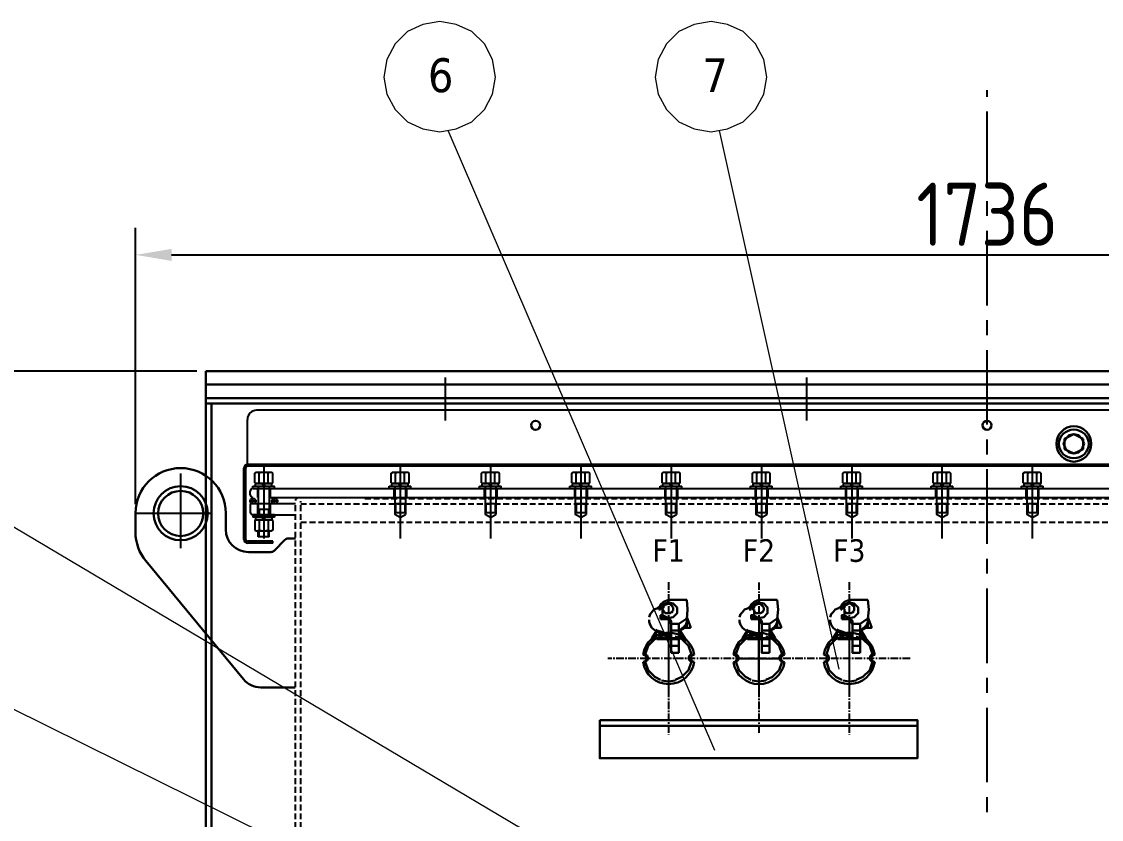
# Model space of a CAD drawing. Header units: millimetres. Extents: x 97339 to 122350, y -311274 to -152040.
# Drawn here: x 110627 to 111823, y -153754 to -152870 of the extents above; entities that cross this region are included whole.
import ezdxf

# ---------------------------------------------------------------- set-up
doc = ezdxf.new("R2010")
doc.units = ezdxf.units.MM
doc.header["$LTSCALE"] = 13
for name, pattern in [('CENTER', [50.8, 31.75, -6.35, 6.35, -6.35]), ('CENTER2', [1.125, 0.75, -0.125, 0.125, -0.125]), ('CENTERX2', [101.6, 63.5, -12.7, 12.7, -12.7]), ('DASHED', [0.75, 0.5, -0.25]), ('HIDDEN', [9.525, 6.35, -3.175])]:
    doc.linetypes.add(name, pattern=pattern)
doc.layers.get('0').update_dxf_attribs({"color": 1, "linetype": 'CENTER'})
for name, color, linetype in [('1', 4, 'Continuous'), ('2', 3, 'Continuous'), ('3中心线层', 1, 'CENTER'), ('4', 2, 'HIDDEN'), ('4虚线层', 6, 'DASHED'), ('粗实线', 4, 'Continuous')]:
    doc.layers.add(name, color=color, linetype=linetype)
doc.layers.add('标注、文本', color=3, linetype='Continuous', lineweight=25)
doc.layers.add('铁心', color=3, linetype='Continuous', lineweight=0)
doc.styles.get("Standard").update_dxf_attribs({"font": 'gbenor.shx', "bigfont": 'gbcbig.shx'})
doc.styles.add('Tahoma$001', font='tahoma.ttf', dxfattribs={"height": 2.159784})
doc.dimstyles.new('1-15', dxfattribs={"dimscale": 20, "dimtxt": 3.5, "dimasz": 2, "dimexe": 1.5, "dimexo": 0.5, "dimgap": 0.5, "dimtad": 1, "dimtoh": 1, "dimdec": 1, "dimdsep": 46, "dimtxsty": 'Standard', "dimcen": 2.5, "dimclrd": 3, "dimclre": 3, "dimclrt": 3, "dimadec": 0, "dimazin": 2, "dimtfac": 1, "dimtdec": 1, "dimtmove": 0, "dimatfit": 2, "dimfxl": 1, "dimarcsym": 0})

# ---------------------------------------------------------------- blocks, each defined once
blk = doc.blocks.new('A$C577535B1')
for p, q in [((67.4, 124.3), (67.4, 44.6)), ((67.4, 124.1), (67.4, 44.4)), ((167.4, 124.2), (167.4, 44.4)), ((167.4, 124.1), (167.4, 44.4)), ((267.4, 124.3), (267.4, 44.6)), ((267.4, 124.1), (267.4, 44.4))]:
    blk.add_line(p, q)
at = {"layer": '3中心线层', "ltscale": 0.02}
for p, q in [((67.4, 168.8), (67.4, 0.2)), ((67.4, 168.6), (67.4, 0)), ((167.4, 168.6), (167.4, 0)), ((267.4, 168.8), (267.4, 0.2)), ((334.7, 84.3), (0, 84.3))]:
    blk.add_line(p, q, dxfattribs=at)
at = {"layer": '粗实线', "lineweight": 30}
for centre, radius, start, end in [((67.4, 84.5), 28.5, 8.0481, 171.9519), ((167.4, 84.3), 28.5, 8.0481, 171.9519), ((267.4, 84.5), 28.5, 8.0481, 171.9519), ((38.9, 84.5), 4, 274.0241, 85.9759), ((95.9, 84.5), 4, 94.0241, 265.9759), ((138.9, 84.3), 4, 274.0241, 85.9759), ((195.9, 84.3), 4, 94.0241, 265.9759), ((238.9, 84.5), 4, 274.0241, 85.9759), ((295.9, 84.4), 4, 94.0241, 265.9759), ((67.4, 84.5), 28.5, 188.0481, 351.9519), ((167.4, 84.3), 28.5, 188.0481, 351.9519), ((267.4, 84.5), 28.5, 188.0481, 351.9519)]:
    blk.add_arc(centre, radius, start, end, dxfattribs=at)
blk = doc.blocks.new('A$C5D6D1F02')
at = {"layer": '标注、文本'}
for p, q in [((125.9, 0), (125.9, 51.2)), ((103.5, 25.6), (148.3, 25.6))]:
    blk.add_line(p, q, dxfattribs=at)
at = {"layer": '粗实线', "lineweight": 30}
for points in [[(25.6, 90.7), (20.3, 88.5), (17.1, 85.3), (14.9, 80)], [(25.6, 87.5), (19.2, 85.3), (17.1, 80)], [(25.6, 90.7), (25.6, 87.5)], [(25.6, 70.4), (30.9, 71.5), (35.2, 75.7), (35.2, 82.1), (30.9, 86.4), (25.6, 87.5)], [(45.9, 69.3), (46.9, 80), (45.9, 90.7)], [(125.9, 90.7), (120.5, 88.5), (117.3, 85.3), (115.2, 80)], [(125.9, 87.5), (119.5, 85.3), (117.3, 80)], [(125.9, 90.7), (125.9, 87.5)], [(125.9, 70.4), (131.2, 71.5), (135.5, 75.7), (135.5, 82.1), (131.2, 86.4), (125.9, 87.5)], [(146.2, 69.3), (147.2, 80), (146.2, 90.7)], [(226.2, 90.7), (220.8, 88.5), (217.6, 85.3), (216.6, 80)], [(226.2, 87.5), (219.8, 85.3), (217.6, 80)], [(226.2, 90.7), (226.2, 87.5)], [(226.2, 70.4), (231.5, 71.5), (235.8, 75.7), (235.8, 82.1), (231.5, 86.4), (226.2, 87.5)], [(246.4, 69.3), (247.5, 80), (246.4, 90.7)], [(16, 83.2), (12.8, 81.1), (9.6, 80), (7.5, 76.8), (5.3, 74.7), (4.3, 71.5)], [(16, 83.2), (12.8, 81.1), (9.6, 80), (7.5, 76.8), (5.3, 74.7), (4.3, 71.5)], [(14.9, 81.1), (14.9, 80)], [(17.1, 73.6), (20.3, 70.4), (25.6, 69.3)], [(19.2, 73.6), (17.1, 73.6), (17.1, 69.3)], [(116.3, 83.2), (113.1, 81.1), (109.9, 80), (107.7, 76.8), (105.6, 74.7), (104.5, 71.5)], [(116.3, 83.2), (113.1, 81.1), (109.9, 80), (107.7, 76.8), (105.6, 74.7), (104.5, 71.5)], [(116.3, 81.1), (116.3, 80)], [(117.3, 73.6), (120.5, 70.4), (125.9, 69.3)], [(119.5, 73.6), (117.3, 73.6), (117.3, 69.3)], [(216.6, 83.2), (213.4, 81.1), (210.2, 80), (208, 76.8), (205.9, 74.7), (204.8, 71.5)], [(216.6, 83.2), (213.4, 81.1), (210.2, 80), (208, 76.8), (205.9, 74.7), (204.8, 71.5)], [(216.6, 81.1), (216.6, 80)], [(217.6, 73.6), (220.8, 70.4), (226.2, 69.3)], [(219.8, 73.6), (217.6, 73.6), (217.6, 69.3)], [(4.3, 68.3), (4.3, 66.1), (5.3, 62.9), (7.5, 59.7), (9.6, 57.6), (12.8, 55.5), (16, 54.4), (20.3, 53.3), (24.5, 53.3), (28.8, 53.3)], [(4.3, 68.3), (4.3, 66.1), (5.3, 62.9), (7.5, 59.7), (9.6, 57.6), (12.8, 55.5), (16, 54.4), (20.3, 53.3), (24.5, 53.3), (28.8, 53.3)], [(28.8, 64), (28.8, 67.2), (25.6, 70.4)], [(25.6, 69.3), (25.6, 70.4)], [(25.6, 69.3), (28.8, 64)], [(33.1, 32), (28.8, 32), (28.8, 64)], [(37.3, 32), (37.3, 64), (28.8, 64)], [(37.3, 56.5), (40.5, 58.7), (42.7, 60.8), (44.8, 62.9), (45.9, 66.1), (45.9, 68.3), (45.9, 71.5)], [(37.3, 56.5), (40.5, 58.7), (42.7, 60.8), (44.8, 62.9), (45.9, 66.1), (45.9, 68.3), (45.9, 71.5)], [(45.9, 69.3), (44.8, 69.3), (37.3, 64)], [(37.3, 55.5), (40.5, 57.6), (42.7, 58.7), (43.7, 61.9), (45.9, 64), (45.9, 66.1), (45.9, 68.3)], [(37.3, 55.5), (40.5, 57.6), (42.7, 58.7), (43.7, 61.9), (45.9, 64), (45.9, 66.1), (45.9, 68.3)], [(50.1, 60.8), (45.9, 71.5)], [(45.9, 69.3), (45.9, 59.7), (49.1, 59.7), (50.1, 59.7), (50.1, 60.8)], [(104.5, 68.3), (104.5, 66.1), (105.6, 62.9), (107.7, 59.7), (109.9, 57.6), (113.1, 55.5), (116.3, 54.4), (120.5, 53.3), (124.8, 53.3), (129.1, 53.3)], [(104.5, 68.3), (104.5, 66.1), (105.6, 62.9), (107.7, 59.7), (109.9, 57.6), (113.1, 55.5), (116.3, 54.4), (120.5, 53.3), (124.8, 53.3), (129.1, 53.3)], [(129.1, 64), (129.1, 67.2), (125.9, 70.4)], [(125.9, 69.3), (125.9, 70.4)], [(125.9, 69.3), (129.1, 64)], [(133.4, 32), (129.1, 32), (129.1, 64)], [(137.6, 32), (137.6, 64), (129.1, 64)], [(137.6, 56.5), (140.8, 58.7), (143, 60.8), (145.1, 62.9), (146.2, 66.1), (147.2, 68.3), (146.2, 71.5)], [(137.6, 56.5), (140.8, 58.7), (143, 60.8), (145.1, 62.9), (146.2, 66.1), (147.2, 68.3), (146.2, 71.5)], [(146.2, 69.3), (145.1, 69.3), (137.6, 64)], [(137.6, 55.5), (140.8, 57.6), (143, 58.7), (144, 61.9), (146.2, 64), (146.2, 66.1), (147.2, 68.3)], [(137.6, 55.5), (140.8, 57.6), (143, 58.7), (144, 61.9), (146.2, 64), (146.2, 66.1), (147.2, 68.3)], [(146.2, 69.3), (146.2, 59.7), (149.4, 59.7), (150.4, 59.7), (150.4, 60.8), (146.2, 71.5)], [(204.8, 68.3), (204.8, 66.1), (205.9, 62.9), (208, 59.7), (210.2, 57.6), (213.4, 55.5), (216.6, 54.4), (220.8, 53.3), (225.1, 53.3), (229.4, 53.3)], [(204.8, 68.3), (204.8, 66.1), (205.9, 62.9), (208, 59.7), (210.2, 57.6), (213.4, 55.5), (216.6, 54.4), (220.8, 53.3), (225.1, 53.3), (229.4, 53.3)], [(229.4, 64), (229.4, 67.2), (226.2, 70.4)], [(226.2, 69.3), (226.2, 70.4)], [(226.2, 69.3), (229.4, 64)], [(233.6, 32), (229.4, 32), (229.4, 64)], [(237.9, 32), (237.9, 64), (229.4, 64)], [(237.9, 56.5), (241.1, 58.7), (243.2, 60.8), (245.4, 62.9), (246.4, 66.1), (247.5, 68.3), (246.4, 71.5)], [(237.9, 56.5), (241.1, 58.7), (243.2, 60.8), (245.4, 62.9), (246.4, 66.1), (247.5, 68.3), (246.4, 71.5)], [(246.4, 69.3), (245.4, 69.3), (237.9, 64)], [(237.9, 55.5), (241.1, 57.6), (243.2, 58.7), (244.3, 61.9), (246.4, 64), (246.4, 66.1), (247.5, 68.3)], [(237.9, 55.5), (241.1, 57.6), (243.2, 58.7), (244.3, 61.9), (246.4, 64), (246.4, 66.1), (247.5, 68.3)], [(246.4, 69.3), (246.4, 59.7), (249.6, 59.7), (250.7, 59.7), (250.7, 60.8), (246.4, 71.5)], [(17.1, 50.1), (10.7, 46.9), (3.2, 39.5), (0, 29.9)], [(11.7, 48), (7.5, 48), (12.8, 56.5)], [(7.5, 48), (7.5, 44.8), (8.5, 44.8), (8.5, 48)], [(8.5, 48), (12.8, 55.5)], [(11.7, 57.6), (12.8, 56.5), (17.1, 55.5), (20.3, 54.4), (24.5, 53.3), (28.8, 53.3)], [(11.7, 57.6), (12.8, 56.5), (17.1, 55.5), (20.3, 54.4), (24.5, 53.3), (28.8, 53.3)], [(51.2, 29.9), (48, 39.5), (40.5, 46.9), (33.1, 50.1)], [(45.9, 59.7), (41.6, 59.7)], [(43.7, 48), (43.7, 44.8), (42.7, 44.8), (42.7, 48)], [(117.3, 50.1), (110.9, 46.9), (103.5, 39.5), (100.3, 29.9)], [(112, 48), (107.7, 48), (113.1, 56.5)], [(107.7, 48), (107.7, 44.8), (108.8, 44.8), (108.8, 48)], [(108.8, 48), (113.1, 55.5)], [(112, 57.6), (113.1, 56.5), (117.3, 55.5), (120.5, 54.4), (124.8, 53.3), (129.1, 53.3)], [(112, 57.6), (113.1, 56.5), (117.3, 55.5), (120.5, 54.4), (124.8, 53.3), (129.1, 53.3)], [(151.5, 29.9), (148.3, 39.5), (140.8, 46.9), (133.4, 50.1)], [(146.2, 59.7), (141.9, 59.7)], [(144, 48), (144, 44.8), (143, 44.8), (143, 48)], [(217.6, 50.1), (211.2, 46.9), (203.8, 39.5), (200.6, 29.9)], [(212.3, 48), (208, 48), (213.4, 56.5)], [(208, 48), (208, 44.8), (209.1, 44.8), (209.1, 48)], [(209.1, 48), (213.4, 55.5)], [(212.3, 57.6), (214.4, 56.5), (217.6, 55.5), (220.8, 54.4), (225.1, 53.3), (229.4, 53.3)], [(212.3, 57.6), (214.4, 56.5), (217.6, 55.5), (220.8, 54.4), (225.1, 53.3), (229.4, 53.3)], [(251.8, 29.9), (248.6, 39.5), (241.1, 46.9), (233.6, 50.1)], [(246.4, 59.7), (242.2, 59.7)], [(244.3, 48), (244.3, 44.8), (243.2, 44.8), (243.2, 48)], [(0, 22.4), (2.1, 23.5), (3.2, 25.6), (2.1, 28.8), (0, 29.9)], [(51.2, 29.9), (49.1, 28.8), (48, 25.6), (49.1, 23.5), (51.2, 22.4)], [(100.3, 22.4), (102.4, 23.5), (103.5, 25.6), (102.4, 28.8), (100.3, 29.9)], [(151.5, 29.9), (149.4, 28.8), (148.3, 25.6), (149.4, 23.5), (151.5, 22.4)], [(200.6, 22.4), (202.7, 23.5), (203.8, 25.6), (202.7, 28.8), (200.6, 29.9)], [(251.8, 29.9), (249.6, 28.8), (248.6, 25.6), (249.6, 23.5), (251.8, 22.4)], [(0, 22.4), (3.2, 12.8), (10.7, 5.3), (17.1, 2.1)], [(33.1, 2.1), (40.5, 5.3), (48, 12.8), (51.2, 22.4)], [(100.3, 22.4), (103.5, 12.8), (110.9, 5.3), (117.3, 2.1)], [(133.4, 2.1), (140.8, 5.3), (148.3, 12.8), (151.5, 22.4)], [(200.6, 22.4), (203.8, 12.8), (211.2, 5.3), (217.6, 2.1)], [(233.6, 2.1), (241.1, 5.3), (248.6, 12.8), (251.8, 22.4)], [(18.1, 1.1), (25.6, 0), (33.1, 1.1)], [(118.4, 1.1), (125.9, 0), (133.4, 1.1)], [(218.7, 1.1), (226.2, 0), (233.6, 1.1)]]:
    blk.add_lwpolyline(points, dxfattribs=at)
for points in [[(25.6, 86.4), (24.5, 86.4), (23.5, 85.3), (22.4, 85.3), (21.3, 84.3), (20.3, 84.3), (20.3, 83.2), (20.3, 82.1), (19.2, 81.1), (19.2, 80), (20.3, 78.9), (20.3, 77.9), (21.3, 76.8), (22.4, 75.7), (23.5, 75.7), (24.5, 75.7), (25.6, 75.7), (26.7, 75.7), (27.7, 75.7), (28.8, 76.8), (29.9, 76.8), (29.9, 77.9), (30.9, 78.9), (30.9, 80), (30.9, 81.1), (30.9, 82.1), (29.9, 83.2), (29.9, 84.3), (28.8, 84.3), (28.8, 85.3), (27.7, 85.3), (26.7, 86.4)], [(125.9, 86.4), (124.8, 86.4), (123.7, 85.3), (122.7, 85.3), (121.6, 84.3), (120.5, 84.3), (120.5, 83.2), (120.5, 82.1), (119.5, 81.1), (119.5, 80), (120.5, 78.9), (120.5, 77.9), (121.6, 76.8), (122.7, 75.7), (123.7, 75.7), (124.8, 75.7), (125.9, 75.7), (126.9, 75.7), (128, 75.7), (129.1, 76.8), (130.1, 76.8), (130.1, 77.9), (131.2, 78.9), (131.2, 80), (131.2, 81.1), (131.2, 82.1), (130.1, 83.2), (130.1, 84.3), (129.1, 84.3), (129.1, 85.3), (128, 85.3), (126.9, 86.4)], [(226.2, 86.4), (225.1, 86.4), (224, 85.3), (223, 85.3), (221.9, 84.3), (220.8, 84.3), (220.8, 83.2), (220.8, 82.1), (219.8, 81.1), (220.8, 80), (220.8, 78.9), (220.8, 77.9), (221.9, 76.8), (223, 75.7), (224, 75.7), (225.1, 75.7), (226.2, 75.7), (227.2, 75.7), (228.3, 75.7), (229.4, 76.8), (230.4, 76.8), (230.4, 77.9), (231.5, 78.9), (231.5, 80), (231.5, 81.1), (231.5, 82.1), (231.5, 83.2), (230.4, 84.3), (229.4, 84.3), (229.4, 85.3), (228.3, 85.3), (227.2, 86.4)], [(38.4, 48), (38.4, 49.1)], [(138.7, 48), (138.7, 49.1)], [(239, 48), (239, 49.1)]]:
    blk.add_lwpolyline(points, close=True, dxfattribs=at)
for points in [[(25.6, 90.7), (25.6, 90.7), (45.9, 90.7), (45.9, 90.7)], [(125.9, 90.7), (125.9, 90.7), (146.2, 90.7), (146.2, 90.7)], [(226.2, 90.7), (226.2, 90.7), (246.4, 90.7), (246.4, 90.7)], [(14.9, 80), (14.9, 80), (17.1, 80), (17.1, 80)], [(19.2, 80), (19.2, 80), (19.2, 73.6), (19.2, 73.6)], [(19.2, 73.6), (19.2, 73.6), (25.6, 70.4), (25.6, 70.4)], [(115.2, 80), (115.2, 80), (117.3, 80), (117.3, 80)], [(119.5, 73.6), (119.5, 73.6), (125.9, 70.4), (125.9, 70.4)], [(120.5, 80), (120.5, 80), (120.5, 73.6), (120.5, 73.6)], [(216.6, 80), (216.6, 80), (217.6, 80), (217.6, 80)], [(219.8, 73.6), (219.8, 73.6), (226.2, 70.4), (226.2, 70.4)], [(220.8, 80), (220.8, 80), (220.8, 73.6), (220.8, 73.6)], [(25.6, 69.3), (25.6, 69.3), (17.1, 69.3), (17.1, 69.3)], [(25.6, 71.5), (25.6, 71.5), (25.6, 70.4), (25.6, 70.4)], [(37.3, 64), (37.3, 64), (37.3, 65.1), (37.3, 65.1)], [(125.9, 69.3), (125.9, 69.3), (117.3, 69.3), (117.3, 69.3)], [(125.9, 71.5), (125.9, 71.5), (125.9, 70.4), (125.9, 70.4)], [(137.6, 64), (137.6, 64), (137.6, 65.1), (137.6, 65.1)], [(226.2, 69.3), (226.2, 69.3), (217.6, 69.3), (217.6, 69.3)], [(226.2, 71.5), (226.2, 71.5), (226.2, 70.4), (226.2, 70.4)], [(237.9, 64), (237.9, 64), (237.9, 65.1), (237.9, 65.1)], [(11.7, 48), (11.7, 48), (11.7, 56.5), (11.7, 56.5)], [(12.8, 48), (12.8, 48), (25.6, 48), (25.6, 48)], [(16, 48), (16, 48), (12.8, 48), (12.8, 48)], [(16, 48), (16, 48), (16, 53.3), (16, 53.3)], [(18.1, 48), (18.1, 48), (18.1, 54.4), (18.1, 54.4)], [(18.1, 51.2), (18.1, 51.2), (28.8, 50.1), (28.8, 50.1)], [(18.1, 51.2), (18.1, 51.2), (28.8, 51.2), (28.8, 51.2)], [(24.5, 48), (24.5, 48), (41.6, 48), (41.6, 48)], [(25.6, 48), (25.6, 48), (25.6, 49.1), (25.6, 49.1)], [(38.4, 48), (38.4, 48), (25.6, 48), (25.6, 48)], [(28.8, 56.5), (28.8, 56.5), (37.3, 56.5), (37.3, 56.5)], [(42.7, 48), (42.7, 48), (37.3, 55.5), (37.3, 55.5)], [(38.4, 48), (38.4, 48), (38.4, 56.5), (38.4, 56.5)], [(43.7, 48), (43.7, 48), (38.4, 56.5), (38.4, 56.5)], [(112, 48), (112, 48), (112, 56.5), (112, 56.5)], [(113.1, 48), (113.1, 48), (125.9, 48), (125.9, 48)], [(116.3, 48), (116.3, 48), (113.1, 48), (113.1, 48)], [(116.3, 48), (116.3, 48), (116.3, 53.3), (116.3, 53.3)], [(118.4, 48), (118.4, 48), (118.4, 54.4), (118.4, 54.4)], [(118.4, 51.2), (118.4, 51.2), (129.1, 50.1), (129.1, 50.1)], [(118.4, 51.2), (118.4, 51.2), (129.1, 51.2), (129.1, 51.2)], [(124.8, 48), (124.8, 48), (141.9, 48), (141.9, 48)], [(125.9, 48), (125.9, 48), (125.9, 49.1), (125.9, 49.1)], [(138.7, 48), (138.7, 48), (125.9, 48), (125.9, 48)], [(129.1, 56.5), (129.1, 56.5), (137.6, 56.5), (137.6, 56.5)], [(143, 48), (143, 48), (137.6, 55.5), (137.6, 55.5)], [(138.7, 48), (138.7, 48), (138.7, 56.5), (138.7, 56.5)], [(144, 48), (144, 48), (138.7, 56.5), (138.7, 56.5)], [(212.3, 48), (212.3, 48), (212.3, 56.5), (212.3, 56.5)], [(213.4, 48), (213.4, 48), (226.2, 48), (226.2, 48)], [(216.6, 48), (216.6, 48), (213.4, 48), (213.4, 48)], [(216.6, 48), (216.6, 48), (216.6, 53.3), (216.6, 53.3)], [(218.7, 48), (218.7, 48), (218.7, 54.4), (218.7, 54.4)], [(218.7, 51.2), (218.7, 51.2), (229.4, 50.1), (229.4, 50.1)], [(218.7, 51.2), (218.7, 51.2), (229.4, 51.2), (229.4, 51.2)], [(225.1, 48), (225.1, 48), (242.2, 48), (242.2, 48)], [(226.2, 48), (226.2, 48), (226.2, 49.1), (226.2, 49.1)], [(239, 48), (239, 48), (226.2, 48), (226.2, 48)], [(229.4, 56.5), (229.4, 56.5), (237.9, 56.5), (237.9, 56.5)], [(243.2, 48), (243.2, 48), (237.9, 55.5), (237.9, 55.5)], [(239, 48), (239, 48), (239, 56.5), (239, 56.5)], [(244.3, 48), (244.3, 48), (239, 56.5), (239, 56.5)], [(12.8, 46.9), (12.8, 46.9), (38.4, 46.9), (38.4, 46.9)], [(28.8, 39.5), (28.8, 39.5), (37.3, 39.5), (37.3, 39.5)], [(113.1, 46.9), (113.1, 46.9), (138.7, 46.9), (138.7, 46.9)], [(129.1, 39.5), (129.1, 39.5), (137.6, 39.5), (137.6, 39.5)], [(213.4, 46.9), (213.4, 46.9), (239, 46.9), (239, 46.9)], [(229.4, 39.5), (229.4, 39.5), (237.9, 39.5), (237.9, 39.5)], [(28.8, 32), (28.8, 32), (37.3, 32), (37.3, 32)], [(129.1, 32), (129.1, 32), (137.6, 32), (137.6, 32)], [(229.4, 32), (229.4, 32), (237.9, 32), (237.9, 32)]]:
    blk.add_open_spline(points, degree=3, dxfattribs=at)
blk = doc.blocks.new('A$C47B94D02')
at = {"layer": '标注、文本'}
blk.add_blockref('A$C5D6D1F02', (0, 0), dxfattribs=at)
at = {"layer": '标注、文本', "style": 'Tahoma$001'}
for s, p in [('F1', (8.1, 132.7)), ('F2', (108.1, 132.7)), ('F3', (208.1, 132.7))]:
    blk.add_text(s, height=25, dxfattribs=at).set_placement(p)
blk = doc.blocks.new('A$C3970166B')
at = {"layer": '标注、文本', "color": 4, "lineweight": 30}
for points in [[(20.32, 13.55), (18.63, 16.93), (16.09, 19.47), (12.7, 20.32), (9.31, 19.47), (6.77, 16.93), (5.08, 13.55), (6.77, 9.31), (9.31, 6.77), (12.7, 5.93), (16.09, 6.77), (18.63, 9.31)], [(19.47, 16.93), (12.7, 20.32), (5.93, 16.93), (5.93, 9.31), (12.7, 5.93), (19.47, 9.31)]]:
    blk.add_lwpolyline(points, close=True, dxfattribs=at)
for major_axis, ratio in [((0, 13.12), 0.967742), ((-11.01, 0), 0.961538)]:
    blk.add_ellipse((12.7, 13.12), major_axis=major_axis, ratio=ratio, start_param=0, end_param=6.283185, dxfattribs=at)
blk = doc.blocks.new('*D559')
at = {"layer": 'Defpoints', "color": 0, "transparency": 16777216}
for p in [(110459.5, -153257.1), (110831.1, -153257.1), (110831.1, -155207)]:
    blk.add_point(p, dxfattribs=at)
at = {"layer": '标注、文本', "color": 3, "lineweight": -2, "transparency": 16777216}
for p, q in [((110821.1, -153257.1), (110429.5, -153257.1)), ((110459.5, -155167), (110459.5, -153297.1)), ((110821.1, -155207), (110429.5, -155207))]:
    blk.add_line(p, q, dxfattribs=at)
at = {"layer": '标注、文本', "color": 3, "transparency": 16777216}
for points in [[(110452.9, -153297.1), (110466.2, -153297.1), (110459.5, -153257.1)], [(110452.9, -155167), (110466.2, -155167), (110459.5, -155207)]]:
    blk.add_solid(points, dxfattribs=at)
at = {"layer": '标注、文本', "color": 3, "transparency": 16777216, "insert": (110414.5, -154232.1), "char_height": 70, "attachment_point": 5, "rotation": 90}
blk.add_mtext('2050', dxfattribs=at)
blk = doc.blocks.new('*D560')
at = {"layer": 'Defpoints', "color": 0, "transparency": 16777216}
for p in [(112639.1, -153128.4), (110753.1, -153414.6), (112639.1, -153414.6)]:
    blk.add_point(p, dxfattribs=at)
at = {"layer": '标注、文本', "color": 3, "lineweight": -2, "transparency": 16777216}
for p, q in [((110753.1, -153404.6), (110753.1, -153098.4)), ((112639.1, -153404.6), (112639.1, -153098.4)), ((110793.1, -153128.4), (112599.1, -153128.4))]:
    blk.add_line(p, q, dxfattribs=at)
at = {"layer": '标注、文本', "color": 3, "transparency": 16777216}
for points in [[(110793.1, -153121.8), (110793.1, -153135.1), (110753.1, -153128.4)], [(112599.1, -153121.8), (112599.1, -153135.1), (112639.1, -153128.4)]]:
    blk.add_solid(points, dxfattribs=at)
at = {"layer": '标注、文本', "color": 3, "transparency": 16777216, "insert": (111696.1, -153083.4), "char_height": 70, "attachment_point": 5}
blk.add_mtext('1736', dxfattribs=at)

msp = doc.modelspace()

# ---------------------------------------------------------------- linework, layer by layer
at = {"layer": '1', "color": 1, "linetype": 'CENTERX2', "lineweight": -3, "ltscale": 0.1}
for p, q in [((111696.078, -155297.592), (111696.078, -152946.004)), ((110803.078, -153370.59), (110803.078, -153458.531)), ((110895.078, -153384.635), (110895.078, -153427.903)), ((110883.078, -153404.313), (110883.078, -153397.836)), ((110907.078, -153404.313), (110907.078, -153397.836)), ((110887.262, -153401.074), (110878.893, -153401.074)), ((110911.262, -153401.074), (110902.893, -153401.074)), ((110753.078, -153414.56), (110853.078, -153414.56))]:
    msp.add_line(p, q, dxfattribs=at)
at = {"layer": '1'}
for p, q in [((110885.153, -153370.142), (110886.482, -153369.374)), ((110885.153, -153380.807), (110885.153, -153370.142)), ((110903.673, -153369.374), (110886.482, -153369.374)), ((110890.115, -153380.807), (110890.115, -153370.142)), ((110900.04, -153380.807), (110900.04, -153370.142)), ((110905.003, -153370.142), (110903.673, -153369.374)), ((110905.003, -153380.807), (110905.003, -153370.142)), ((111036.153, -153370.142), (111037.482, -153369.374)), ((111036.153, -153380.807), (111036.153, -153370.142)), ((111054.673, -153369.374), (111037.482, -153369.374)), ((111041.115, -153380.807), (111041.115, -153370.142)), ((111051.04, -153380.807), (111051.04, -153370.142)), ((111056.003, -153370.142), (111054.673, -153369.374)), ((111056.003, -153380.807), (111056.003, -153370.142)), ((111136.153, -153370.142), (111137.482, -153369.374)), ((111136.153, -153380.807), (111136.153, -153370.142)), ((111154.673, -153369.374), (111137.482, -153369.374)), ((111141.115, -153380.807), (111141.115, -153370.142)), ((111151.04, -153380.807), (111151.04, -153370.142)), ((111156.003, -153370.142), (111154.673, -153369.374)), ((111156.003, -153380.807), (111156.003, -153370.142)), ((111236.153, -153370.142), (111237.482, -153369.374)), ((111236.153, -153380.807), (111236.153, -153370.142)), ((111254.673, -153369.374), (111237.482, -153369.374)), ((111241.115, -153380.807), (111241.115, -153370.142)), ((111251.04, -153380.807), (111251.04, -153370.142)), ((111256.003, -153370.142), (111254.673, -153369.374)), ((111256.003, -153380.807), (111256.003, -153370.142)), ((111336.153, -153370.142), (111337.482, -153369.374)), ((111336.153, -153380.807), (111336.153, -153370.142)), ((111354.673, -153369.374), (111337.482, -153369.374)), ((111341.115, -153380.807), (111341.115, -153370.142)), ((111351.04, -153380.807), (111351.04, -153370.142)), ((111356.003, -153370.142), (111354.673, -153369.374)), ((111356.003, -153380.807), (111356.003, -153370.142)), ((111436.153, -153370.142), (111437.482, -153369.374)), ((111436.153, -153380.807), (111436.153, -153370.142)), ((111454.673, -153369.374), (111437.482, -153369.374)), ((111441.115, -153380.807), (111441.115, -153370.142)), ((111451.04, -153380.807), (111451.04, -153370.142)), ((111456.003, -153370.142), (111454.673, -153369.374)), ((111456.003, -153380.807), (111456.003, -153370.142)), ((111536.153, -153370.142), (111537.482, -153369.374)), ((111536.153, -153380.807), (111536.153, -153370.142)), ((111554.673, -153369.374), (111537.482, -153369.374)), ((111541.115, -153380.807), (111541.115, -153370.142)), ((111551.04, -153380.807), (111551.04, -153370.142)), ((111556.003, -153370.142), (111554.673, -153369.374)), ((111556.003, -153380.807), (111556.003, -153370.142)), ((111636.153, -153370.142), (111637.482, -153369.374)), ((111636.153, -153380.807), (111636.153, -153370.142)), ((111654.673, -153369.374), (111637.482, -153369.374)), ((111641.115, -153380.807), (111641.115, -153370.142)), ((111651.04, -153380.807), (111651.04, -153370.142)), ((111656.003, -153370.142), (111654.673, -153369.374)), ((111656.003, -153380.807), (111656.003, -153370.142)), ((111736.153, -153370.142), (111737.482, -153369.374)), ((111736.153, -153380.807), (111736.153, -153370.142)), ((111754.673, -153369.374), (111737.482, -153369.374)), ((111741.115, -153380.807), (111741.115, -153370.142)), ((111751.04, -153380.807), (111751.04, -153370.142)), ((111756.003, -153370.142), (111754.673, -153369.374)), ((111756.003, -153380.807), (111756.003, -153370.142)), ((110883.078, -153387.074), (110883.078, -153384.574)), ((110883.078, -153384.574), (110907.078, -153384.574)), ((110883.078, -153387.074), (110883.078, -153384.574)), ((110883.078, -153387.074), (110907.078, -153387.074)), ((110885.153, -153380.807), (110886.482, -153381.574)), ((110886.078, -153384.574), (110886.078, -153381.574)), ((110886.078, -153381.574), (110904.078, -153381.574)), ((110886.078, -153384.574), (110904.078, -153384.574)), ((110903.673, -153381.574), (110886.482, -153381.574)), ((110889.078, -153384.792), (110889.078, -153410.292)), ((110895.078, -153384.574), (110893.378, -153381.574)), ((110896.778, -153384.574), (110895.078, -153381.574)), ((110901.078, -153384.792), (110901.078, -153410.292)), ((110905.003, -153380.807), (110903.673, -153381.574)), ((110904.078, -153384.574), (110904.078, -153381.574)), ((110907.078, -153387.074), (110907.078, -153384.574)), ((111034.078, -153387.074), (111034.078, -153384.574)), ((111034.078, -153384.574), (111058.078, -153384.574)), ((111034.078, -153387.074), (111058.078, -153387.074)), ((111036.153, -153380.807), (111037.482, -153381.574)), ((111037.078, -153384.574), (111037.078, -153381.574)), ((111037.078, -153381.574), (111055.078, -153381.574)), ((111037.078, -153384.574), (111055.078, -153384.574)), ((111054.673, -153381.574), (111037.482, -153381.574)), ((111040.078, -153384.792), (111040.078, -153410.292)), ((111046.078, -153384.574), (111044.378, -153381.574)), ((111047.778, -153384.574), (111046.078, -153381.574)), ((111052.078, -153384.792), (111052.078, -153410.292)), ((111056.003, -153380.807), (111054.673, -153381.574)), ((111055.078, -153384.574), (111055.078, -153381.574)), ((111058.078, -153387.074), (111058.078, -153384.574)), ((111134.078, -153387.074), (111134.078, -153384.574)), ((111134.078, -153384.574), (111158.078, -153384.574)), ((111134.078, -153387.074), (111158.078, -153387.074)), ((111136.153, -153380.807), (111137.482, -153381.574)), ((111137.078, -153384.574), (111137.078, -153381.574)), ((111137.078, -153381.574), (111155.078, -153381.574)), ((111137.078, -153384.574), (111155.078, -153384.574)), ((111154.673, -153381.574), (111137.482, -153381.574)), ((111140.078, -153384.792), (111140.078, -153410.292)), ((111146.078, -153384.574), (111144.378, -153381.574)), ((111147.778, -153384.574), (111146.078, -153381.574)), ((111152.078, -153384.792), (111152.078, -153410.292)), ((111156.003, -153380.807), (111154.673, -153381.574)), ((111155.078, -153384.574), (111155.078, -153381.574)), ((111158.078, -153387.074), (111158.078, -153384.574)), ((111234.078, -153387.074), (111234.078, -153384.574)), ((111234.078, -153384.574), (111258.078, -153384.574)), ((111234.078, -153387.074), (111258.078, -153387.074)), ((111236.153, -153380.807), (111237.482, -153381.574)), ((111237.078, -153384.574), (111237.078, -153381.574)), ((111237.078, -153381.574), (111255.078, -153381.574)), ((111237.078, -153384.574), (111255.078, -153384.574)), ((111254.673, -153381.574), (111237.482, -153381.574)), ((111240.078, -153384.792), (111240.078, -153410.292)), ((111246.078, -153384.574), (111244.378, -153381.574)), ((111247.778, -153384.574), (111246.078, -153381.574)), ((111252.078, -153384.792), (111252.078, -153410.292)), ((111256.003, -153380.807), (111254.673, -153381.574)), ((111255.078, -153384.574), (111255.078, -153381.574)), ((111258.078, -153387.074), (111258.078, -153384.574)), ((111334.078, -153387.074), (111334.078, -153384.574)), ((111334.078, -153384.574), (111358.078, -153384.574)), ((111334.078, -153387.074), (111358.078, -153387.074)), ((111336.153, -153380.807), (111337.482, -153381.574)), ((111337.078, -153384.574), (111337.078, -153381.574)), ((111337.078, -153381.574), (111355.078, -153381.574)), ((111337.078, -153384.574), (111355.078, -153384.574)), ((111354.673, -153381.574), (111337.482, -153381.574)), ((111340.078, -153384.792), (111340.078, -153410.292)), ((111346.078, -153384.574), (111344.378, -153381.574)), ((111347.778, -153384.574), (111346.078, -153381.574)), ((111352.078, -153384.792), (111352.078, -153410.292)), ((111356.003, -153380.807), (111354.673, -153381.574)), ((111355.078, -153384.574), (111355.078, -153381.574)), ((111358.078, -153387.074), (111358.078, -153384.574)), ((111434.078, -153387.074), (111434.078, -153384.574)), ((111434.078, -153384.574), (111458.078, -153384.574)), ((111434.078, -153387.074), (111458.078, -153387.074)), ((111436.153, -153380.807), (111437.482, -153381.574)), ((111437.078, -153384.574), (111437.078, -153381.574)), ((111437.078, -153381.574), (111455.078, -153381.574)), ((111437.078, -153384.574), (111455.078, -153384.574)), ((111454.673, -153381.574), (111437.482, -153381.574)), ((111440.078, -153384.792), (111440.078, -153410.292)), ((111446.078, -153384.574), (111444.378, -153381.574)), ((111447.778, -153384.574), (111446.078, -153381.574)), ((111452.078, -153384.792), (111452.078, -153410.292)), ((111456.003, -153380.807), (111454.673, -153381.574)), ((111455.078, -153384.574), (111455.078, -153381.574)), ((111458.078, -153387.074), (111458.078, -153384.574)), ((111534.078, -153387.074), (111534.078, -153384.574)), ((111534.078, -153384.574), (111558.078, -153384.574)), ((111534.078, -153387.074), (111558.078, -153387.074)), ((111536.153, -153380.807), (111537.482, -153381.574)), ((111537.078, -153384.574), (111537.078, -153381.574)), ((111537.078, -153381.574), (111555.078, -153381.574)), ((111537.078, -153384.574), (111555.078, -153384.574)), ((111554.673, -153381.574), (111537.482, -153381.574)), ((111540.078, -153384.792), (111540.078, -153410.292)), ((111546.078, -153384.574), (111544.378, -153381.574)), ((111547.778, -153384.574), (111546.078, -153381.574)), ((111552.078, -153384.792), (111552.078, -153410.292)), ((111556.003, -153380.807), (111554.673, -153381.574)), ((111555.078, -153384.574), (111555.078, -153381.574)), ((111558.078, -153387.074), (111558.078, -153384.574)), ((111634.078, -153387.074), (111634.078, -153384.574)), ((111634.078, -153384.574), (111658.078, -153384.574)), ((111634.078, -153387.074), (111658.078, -153387.074)), ((111636.153, -153380.807), (111637.482, -153381.574)), ((111637.078, -153384.574), (111637.078, -153381.574)), ((111637.078, -153381.574), (111655.078, -153381.574)), ((111637.078, -153384.574), (111655.078, -153384.574)), ((111654.673, -153381.574), (111637.482, -153381.574)), ((111640.078, -153384.792), (111640.078, -153410.292)), ((111646.078, -153384.574), (111644.378, -153381.574)), ((111647.778, -153384.574), (111646.078, -153381.574)), ((111652.078, -153384.792), (111652.078, -153410.292)), ((111656.003, -153380.807), (111654.673, -153381.574)), ((111655.078, -153384.574), (111655.078, -153381.574)), ((111658.078, -153387.074), (111658.078, -153384.574)), ((111734.078, -153387.074), (111734.078, -153384.574)), ((111734.078, -153384.574), (111758.078, -153384.574)), ((111734.078, -153387.074), (111758.078, -153387.074)), ((111736.153, -153380.807), (111737.482, -153381.574)), ((111737.078, -153384.574), (111737.078, -153381.574)), ((111737.078, -153381.574), (111755.078, -153381.574)), ((111737.078, -153384.574), (111755.078, -153384.574)), ((111754.673, -153381.574), (111737.482, -153381.574)), ((111740.078, -153384.792), (111740.078, -153410.292)), ((111746.078, -153384.574), (111744.378, -153381.574)), ((111747.778, -153384.574), (111746.078, -153381.574)), ((111752.078, -153384.792), (111752.078, -153410.292)), ((111756.003, -153380.807), (111754.673, -153381.574)), ((111755.078, -153384.574), (111755.078, -153381.574)), ((111758.078, -153387.074), (111758.078, -153384.574)), ((110901.078, -153410.292), (110889.078, -153410.292)), ((110889.078, -153410.292), (110889.078, -153416.292)), ((110901.078, -153410.292), (110901.078, -153416.292)), ((111052.078, -153404.292), (111040.078, -153404.292)), ((111040.078, -153410.292), (111040.078, -153415.828)), ((111052.078, -153410.292), (111052.078, -153415.828)), ((111152.078, -153404.292), (111140.078, -153404.292)), ((111140.078, -153410.292), (111140.078, -153415.828)), ((111152.078, -153410.292), (111152.078, -153415.828)), ((111252.078, -153404.292), (111240.078, -153404.292)), ((111240.078, -153410.292), (111240.078, -153415.828)), ((111252.078, -153410.292), (111252.078, -153415.828)), ((111352.078, -153404.292), (111340.078, -153404.292)), ((111340.078, -153410.292), (111340.078, -153415.828)), ((111352.078, -153410.292), (111352.078, -153415.828)), ((111452.078, -153404.292), (111440.078, -153404.292)), ((111440.078, -153410.292), (111440.078, -153415.828)), ((111452.078, -153410.292), (111452.078, -153415.828)), ((111552.078, -153404.292), (111540.078, -153404.292)), ((111540.078, -153410.292), (111540.078, -153415.828)), ((111552.078, -153410.292), (111552.078, -153415.828)), ((111652.078, -153404.292), (111640.078, -153404.292)), ((111640.078, -153410.292), (111640.078, -153415.828)), ((111652.078, -153410.292), (111652.078, -153415.828)), ((111752.078, -153404.292), (111740.078, -153404.292)), ((111740.078, -153410.292), (111740.078, -153415.828)), ((111752.078, -153410.292), (111752.078, -153415.828)), ((110907.078, -153416.292), (110883.078, -153416.292)), ((110883.078, -153416.292), (110883.078, -153418.792)), ((110907.078, -153418.792), (110883.078, -153418.792)), ((110885.153, -153422.56), (110886.482, -153421.792)), ((110885.153, -153422.56), (110885.153, -153433.225)), ((110904.078, -153418.792), (110886.078, -153418.792)), ((110886.078, -153418.792), (110886.078, -153421.792)), ((110904.078, -153421.792), (110886.078, -153421.792)), ((110886.482, -153421.792), (110903.673, -153421.792)), ((110890.115, -153422.56), (110890.115, -153433.225)), ((110893.378, -153418.792), (110895.078, -153421.792)), ((110895.078, -153418.792), (110896.778, -153421.792)), ((110900.04, -153422.56), (110900.04, -153433.225)), ((110905.003, -153422.56), (110903.673, -153421.792)), ((110904.078, -153418.792), (110904.078, -153421.792)), ((110905.003, -153422.56), (110905.003, -153433.225)), ((110907.078, -153416.292), (110907.078, -153418.792)), ((110885.153, -153433.225), (110886.482, -153433.992)), ((110886.482, -153433.992), (110903.673, -153433.992)), ((110889.078, -153440.734), (110889.078, -153433.992)), ((110901.078, -153440.734), (110901.078, -153433.992)), ((110905.003, -153433.225), (110903.673, -153433.992)), ((110901.078, -153440.734), (110889.078, -153440.734))]:
    msp.add_line(p, q, dxfattribs=at)
for centre, radius, start, end in [((110887.688, -153373.943), 4.569, 57.914436, 123.704561), ((110895.078, -153387.374), 18, 73.996597, 106.003403), ((110902.467, -153373.943), 4.569, 56.295439, 122.085564), ((111038.688, -153373.943), 4.569, 57.914436, 123.704561), ((111046.078, -153387.374), 18, 73.996597, 106.003403), ((111053.467, -153373.943), 4.569, 56.295439, 122.085564), ((111138.688, -153373.943), 4.569, 57.914436, 123.704561), ((111146.078, -153387.374), 18, 73.996597, 106.003403), ((111153.467, -153373.943), 4.569, 56.295439, 122.085564), ((111238.688, -153373.943), 4.569, 57.914436, 123.704561), ((111246.078, -153387.374), 18, 73.996597, 106.003403), ((111253.467, -153373.943), 4.569, 56.295439, 122.085564), ((111338.688, -153373.943), 4.569, 57.914436, 123.704561), ((111346.078, -153387.374), 18, 73.996597, 106.003403), ((111353.467, -153373.943), 4.569, 56.295439, 122.085564), ((111438.688, -153373.943), 4.569, 57.914436, 123.704561), ((111446.078, -153387.374), 18, 73.996597, 106.003403), ((111453.467, -153373.943), 4.569, 56.295439, 122.085564), ((111538.688, -153373.943), 4.569, 57.914436, 123.704561), ((111546.078, -153387.374), 18, 73.996597, 106.003403), ((111553.467, -153373.943), 4.569, 56.295439, 122.085564), ((111638.688, -153373.943), 4.569, 57.914436, 123.704561), ((111646.078, -153387.374), 18, 73.996597, 106.003403), ((111653.467, -153373.943), 4.569, 56.295439, 122.085564), ((111738.688, -153373.943), 4.569, 57.914436, 123.704561), ((111746.078, -153387.374), 18, 73.996597, 106.003403), ((111753.467, -153373.943), 4.569, 56.295439, 122.085564), ((110887.688, -153377.006), 4.569, 236.295439, 302.558752), ((110895.078, -153363.574), 18, 253.996597, 286.003403), ((110902.467, -153377.006), 4.569, 237.914436, 303.704561), ((111038.688, -153377.006), 4.569, 236.295439, 302.558752), ((111046.078, -153363.574), 18, 253.996597, 286.003403), ((111053.467, -153377.006), 4.569, 237.914436, 303.704561), ((111138.688, -153377.006), 4.569, 236.295439, 302.558752), ((111146.078, -153363.574), 18, 253.996597, 286.003403), ((111153.467, -153377.006), 4.569, 237.914436, 303.704561), ((111238.688, -153377.006), 4.569, 236.295439, 302.558752), ((111246.078, -153363.574), 18, 253.996597, 286.003403), ((111253.467, -153377.006), 4.569, 237.914436, 303.704561), ((111338.688, -153377.006), 4.569, 236.295439, 302.558752), ((111346.078, -153363.574), 18, 253.996597, 286.003403), ((111353.467, -153377.006), 4.569, 237.914436, 303.704561), ((111438.688, -153377.006), 4.569, 236.295439, 302.558752), ((111446.078, -153363.574), 18, 253.996597, 286.003403), ((111453.467, -153377.006), 4.569, 237.914436, 303.704561), ((111538.688, -153377.006), 4.569, 236.295439, 302.558752), ((111546.078, -153363.574), 18, 253.996597, 286.003403), ((111553.467, -153377.006), 4.569, 237.914436, 303.704561), ((111638.688, -153377.006), 4.569, 236.295439, 302.558752), ((111646.078, -153363.574), 18, 253.996597, 286.003403), ((111653.467, -153377.006), 4.569, 237.914436, 303.704561), ((111738.688, -153377.006), 4.569, 236.295439, 302.558752), ((111746.078, -153363.574), 18, 253.996597, 286.003403), ((111753.467, -153377.006), 4.569, 237.914436, 303.704561), ((110887.688, -153426.361), 4.569, 57.914436, 123.704561), ((110895.078, -153439.792), 18, 73.996597, 106.003403), ((110902.467, -153426.361), 4.569, 56.295439, 122.558752), ((110887.688, -153429.423), 4.569, 236.295439, 302.085564), ((110895.078, -153415.992), 18, 253.996597, 286.003403), ((110902.467, -153429.423), 4.569, 237.914436, 303.704561)]:
    msp.add_arc(centre, radius, start, end, dxfattribs=at)
at = {"layer": '2'}
for p, q in [((110889.978, -153410.292), (110889.978, -153416.292)), ((110900.178, -153410.292), (110900.178, -153416.292)), ((111040.978, -153404.292), (111040.978, -153413.828)), ((111051.178, -153404.292), (111051.178, -153413.828)), ((111140.978, -153404.292), (111140.978, -153413.828)), ((111151.178, -153404.292), (111151.178, -153413.828)), ((111240.978, -153404.292), (111240.978, -153413.828)), ((111251.178, -153404.292), (111251.178, -153413.828)), ((111340.978, -153404.292), (111340.978, -153413.828)), ((111351.178, -153404.292), (111351.178, -153413.828)), ((111440.978, -153404.292), (111440.978, -153413.828)), ((111451.178, -153404.292), (111451.178, -153413.828)), ((111540.978, -153404.292), (111540.978, -153413.828)), ((111551.178, -153404.292), (111551.178, -153413.828)), ((111640.978, -153404.292), (111640.978, -153413.828)), ((111651.178, -153404.292), (111651.178, -153413.828)), ((111740.978, -153404.292), (111740.978, -153413.828)), ((111751.178, -153404.292), (111751.178, -153413.828)), ((110889.978, -153440.734), (110889.978, -153433.992)), ((110900.178, -153440.734), (110900.178, -153433.992))]:
    msp.add_line(p, q, dxfattribs=at)
at = {"layer": '3中心线层', "linetype": 'CENTER2', "lineweight": -3, "ltscale": 10}
for p, q in [((111096.078, -153264.161), (111096.078, -153311.956)), ((111496.078, -153264.161), (111496.078, -153311.956))]:
    msp.add_line(p, q, dxfattribs=at)
at = {"layer": '4'}
for p, q in [((110895.078, -153361.792), (110895.078, -153442.592)), ((111046.078, -153361.792), (111046.078, -153442.592)), ((111146.078, -153361.792), (111146.078, -153442.592)), ((111246.078, -153361.792), (111246.078, -153442.592)), ((111346.078, -153361.792), (111346.078, -153442.592)), ((111446.078, -153361.792), (111446.078, -153442.592)), ((111546.078, -153361.792), (111546.078, -153442.592)), ((111646.078, -153361.792), (111646.078, -153442.592)), ((111746.078, -153361.792), (111746.078, -153442.592))]:
    msp.add_line(p, q, dxfattribs=at)
at = {"layer": '4虚线层'}
for p, q in [((111007.078, -153398.292), (112460.078, -153398.292)), ((110930.078, -155099.043), (110930.078, -153403.092)), ((110936.078, -155099.043), (110936.078, -153401.092)), ((110936.078, -153404.292), (112456.078, -153404.292)), ((110936.078, -153424.292), (112456.078, -153424.292))]:
    msp.add_line(p, q, dxfattribs=at)
msp.add_arc((110932.078, -153400.292), 2, 90, 180, dxfattribs=at)
at = {"layer": '标注、文本', "color": 4, "lineweight": 30}
for p, q in [((110831.078, -155107.043), (110831.078, -153257.074)), ((110837.078, -155099.043), (110837.078, -153293.074)), ((110753.078, -153435.566), (110753.078, -153414.569)), ((110853.078, -153432.552), (110853.078, -153414.569)), ((110906.603, -153456.067), (110918.61, -153443.92)), ((110922.166, -153442.435), (110930.078, -153442.435)), ((110903.047, -153457.552), (110878.078, -153457.552)), ((110764.5, -153467.374), (110872.578, -153598.456)), ((110929.905, -153607.552), (110891.867, -153607.552))]:
    msp.add_line(p, q, dxfattribs=at)
at = {"layer": '标注、文本'}
for p, q in [((112505.078, -153300.569), (110887.078, -153300.569)), ((110877.078, -153360.569), (110877.078, -153310.569)), ((110803.078, -153364.569), (110803.078, -153364.569)), ((110873.078, -153443.552), (110873.078, -153364.569)), ((110875.078, -153443.552), (110875.078, -153364.569)), ((112515.078, -153360.569), (110877.078, -153360.569)), ((112515.078, -153362.569), (110877.078, -153362.569)), ((110888.078, -153387.074), (110888.078, -153397.074)), ((110902.078, -153387.074), (110902.078, -153397.074)), ((110907.078, -153387.074), (112485.078, -153387.074)), ((111039.078, -153387.074), (111039.078, -153397.074)), ((111053.078, -153387.074), (111053.078, -153397.074)), ((111139.078, -153387.074), (111139.078, -153397.074)), ((111153.078, -153387.074), (111153.078, -153397.074)), ((111239.078, -153387.074), (111239.078, -153397.074)), ((111253.078, -153387.074), (111253.078, -153397.074)), ((111339.078, -153387.074), (111339.078, -153397.074)), ((111353.078, -153387.074), (111353.078, -153397.074)), ((111439.078, -153387.074), (111439.078, -153397.074)), ((111453.078, -153387.074), (111453.078, -153397.074)), ((111539.078, -153387.074), (111539.078, -153397.074)), ((111553.078, -153387.074), (111553.078, -153397.074)), ((111639.078, -153387.074), (111639.078, -153397.074)), ((111653.078, -153387.074), (111653.078, -153397.074)), ((111739.078, -153387.074), (111739.078, -153397.074)), ((111753.078, -153387.074), (111753.078, -153397.074)), ((110880.078, -153394.074), (110880.078, -153390.074)), ((110880.078, -153394.074), (110880.078, -153390.074)), ((110902.078, -153397.074), (112509.078, -153397.074)), ((110930.078, -153404.292), (110880.078, -153404.292)), ((110930.078, -153404.292), (110880.078, -153404.292)), ((110880.078, -153404.292), (110880.078, -153413.292)), ((110888.078, -153404.292), (110888.078, -153416.292)), ((110902.078, -153404.292), (110902.078, -153416.292)), ((110883.078, -153416.292), (110930.078, -153416.292)), ((111046.078, -153419.292), (111040.078, -153415.828)), ((111046.078, -153419.292), (111040.078, -153415.828)), ((111046.078, -153419.292), (111040.078, -153415.828)), ((111046.078, -153419.292), (111040.078, -153415.828)), ((111046.078, -153419.292), (111040.078, -153415.828)), ((111046.078, -153419.292), (111040.078, -153415.828)), ((111046.078, -153419.292), (111040.078, -153415.828)), ((111046.078, -153419.292), (111040.078, -153415.828)), ((111040.978, -153413.828), (111051.178, -153413.828)), ((111046.078, -153419.292), (111052.078, -153415.828)), ((111046.078, -153419.292), (111052.078, -153415.828)), ((111046.078, -153419.292), (111052.078, -153415.828)), ((111046.078, -153419.292), (111052.078, -153415.828)), ((111046.078, -153419.292), (111052.078, -153415.828)), ((111046.078, -153419.292), (111052.078, -153415.828)), ((111046.078, -153419.292), (111052.078, -153415.828)), ((111046.078, -153419.292), (111052.078, -153415.828)), ((111046.078, -153419.292), (111046.078, -153419.292)), ((111146.078, -153419.292), (111140.078, -153415.828)), ((111146.078, -153419.292), (111140.078, -153415.828)), ((111146.078, -153419.292), (111140.078, -153415.828)), ((111146.078, -153419.292), (111140.078, -153415.828)), ((111146.078, -153419.292), (111140.078, -153415.828)), ((111146.078, -153419.292), (111140.078, -153415.828)), ((111146.078, -153419.292), (111140.078, -153415.828)), ((111146.078, -153419.292), (111140.078, -153415.828)), ((111140.978, -153413.828), (111151.178, -153413.828)), ((111146.078, -153419.292), (111152.078, -153415.828)), ((111146.078, -153419.292), (111152.078, -153415.828)), ((111146.078, -153419.292), (111152.078, -153415.828)), ((111146.078, -153419.292), (111152.078, -153415.828)), ((111146.078, -153419.292), (111152.078, -153415.828)), ((111146.078, -153419.292), (111152.078, -153415.828)), ((111146.078, -153419.292), (111152.078, -153415.828)), ((111146.078, -153419.292), (111152.078, -153415.828)), ((111146.078, -153419.292), (111146.078, -153419.292)), ((111246.078, -153419.292), (111240.078, -153415.828)), ((111246.078, -153419.292), (111240.078, -153415.828)), ((111246.078, -153419.292), (111240.078, -153415.828)), ((111246.078, -153419.292), (111240.078, -153415.828)), ((111246.078, -153419.292), (111240.078, -153415.828)), ((111246.078, -153419.292), (111240.078, -153415.828)), ((111246.078, -153419.292), (111240.078, -153415.828)), ((111246.078, -153419.292), (111240.078, -153415.828)), ((111240.978, -153413.828), (111251.178, -153413.828)), ((111246.078, -153419.292), (111252.078, -153415.828)), ((111246.078, -153419.292), (111252.078, -153415.828)), ((111246.078, -153419.292), (111252.078, -153415.828)), ((111246.078, -153419.292), (111252.078, -153415.828)), ((111246.078, -153419.292), (111252.078, -153415.828)), ((111246.078, -153419.292), (111252.078, -153415.828)), ((111246.078, -153419.292), (111252.078, -153415.828)), ((111246.078, -153419.292), (111252.078, -153415.828)), ((111246.078, -153419.292), (111246.078, -153419.292)), ((111346.078, -153419.292), (111340.078, -153415.828)), ((111346.078, -153419.292), (111340.078, -153415.828)), ((111346.078, -153419.292), (111340.078, -153415.828)), ((111346.078, -153419.292), (111340.078, -153415.828)), ((111346.078, -153419.292), (111340.078, -153415.828)), ((111346.078, -153419.292), (111340.078, -153415.828)), ((111346.078, -153419.292), (111340.078, -153415.828)), ((111346.078, -153419.292), (111340.078, -153415.828)), ((111340.978, -153413.828), (111351.178, -153413.828)), ((111346.078, -153419.292), (111352.078, -153415.828)), ((111346.078, -153419.292), (111352.078, -153415.828)), ((111346.078, -153419.292), (111352.078, -153415.828)), ((111346.078, -153419.292), (111352.078, -153415.828)), ((111346.078, -153419.292), (111352.078, -153415.828)), ((111346.078, -153419.292), (111352.078, -153415.828)), ((111346.078, -153419.292), (111352.078, -153415.828)), ((111346.078, -153419.292), (111352.078, -153415.828)), ((111346.078, -153419.292), (111346.078, -153419.292)), ((111446.078, -153419.292), (111440.078, -153415.828)), ((111446.078, -153419.292), (111440.078, -153415.828)), ((111446.078, -153419.292), (111440.078, -153415.828)), ((111446.078, -153419.292), (111440.078, -153415.828)), ((111446.078, -153419.292), (111440.078, -153415.828)), ((111446.078, -153419.292), (111440.078, -153415.828)), ((111446.078, -153419.292), (111440.078, -153415.828)), ((111446.078, -153419.292), (111440.078, -153415.828)), ((111440.978, -153413.828), (111451.178, -153413.828)), ((111446.078, -153419.292), (111452.078, -153415.828)), ((111446.078, -153419.292), (111452.078, -153415.828)), ((111446.078, -153419.292), (111452.078, -153415.828)), ((111446.078, -153419.292), (111452.078, -153415.828)), ((111446.078, -153419.292), (111452.078, -153415.828)), ((111446.078, -153419.292), (111452.078, -153415.828)), ((111446.078, -153419.292), (111452.078, -153415.828)), ((111446.078, -153419.292), (111452.078, -153415.828)), ((111446.078, -153419.292), (111446.078, -153419.292)), ((111546.078, -153419.292), (111540.078, -153415.828)), ((111546.078, -153419.292), (111540.078, -153415.828)), ((111546.078, -153419.292), (111540.078, -153415.828)), ((111546.078, -153419.292), (111540.078, -153415.828)), ((111546.078, -153419.292), (111540.078, -153415.828)), ((111546.078, -153419.292), (111540.078, -153415.828)), ((111546.078, -153419.292), (111540.078, -153415.828)), ((111546.078, -153419.292), (111540.078, -153415.828)), ((111540.978, -153413.828), (111551.178, -153413.828)), ((111546.078, -153419.292), (111552.078, -153415.828)), ((111546.078, -153419.292), (111552.078, -153415.828)), ((111546.078, -153419.292), (111552.078, -153415.828)), ((111546.078, -153419.292), (111552.078, -153415.828)), ((111546.078, -153419.292), (111552.078, -153415.828)), ((111546.078, -153419.292), (111552.078, -153415.828)), ((111546.078, -153419.292), (111552.078, -153415.828)), ((111546.078, -153419.292), (111552.078, -153415.828)), ((111546.078, -153419.292), (111546.078, -153419.292)), ((111646.078, -153419.292), (111640.078, -153415.828)), ((111646.078, -153419.292), (111640.078, -153415.828)), ((111646.078, -153419.292), (111640.078, -153415.828)), ((111646.078, -153419.292), (111640.078, -153415.828)), ((111646.078, -153419.292), (111640.078, -153415.828)), ((111646.078, -153419.292), (111640.078, -153415.828)), ((111646.078, -153419.292), (111640.078, -153415.828)), ((111646.078, -153419.292), (111640.078, -153415.828)), ((111640.978, -153413.828), (111651.178, -153413.828)), ((111646.078, -153419.292), (111652.078, -153415.828)), ((111646.078, -153419.292), (111652.078, -153415.828)), ((111646.078, -153419.292), (111652.078, -153415.828)), ((111646.078, -153419.292), (111652.078, -153415.828)), ((111646.078, -153419.292), (111652.078, -153415.828)), ((111646.078, -153419.292), (111652.078, -153415.828)), ((111646.078, -153419.292), (111652.078, -153415.828)), ((111646.078, -153419.292), (111652.078, -153415.828)), ((111646.078, -153419.292), (111646.078, -153419.292)), ((111746.078, -153419.292), (111740.078, -153415.828)), ((111746.078, -153419.292), (111740.078, -153415.828)), ((111746.078, -153419.292), (111740.078, -153415.828)), ((111746.078, -153419.292), (111740.078, -153415.828)), ((111746.078, -153419.292), (111740.078, -153415.828)), ((111746.078, -153419.292), (111740.078, -153415.828)), ((111746.078, -153419.292), (111740.078, -153415.828)), ((111746.078, -153419.292), (111740.078, -153415.828)), ((111740.978, -153413.828), (111751.178, -153413.828)), ((111746.078, -153419.292), (111752.078, -153415.828)), ((111746.078, -153419.292), (111752.078, -153415.828)), ((111746.078, -153419.292), (111752.078, -153415.828)), ((111746.078, -153419.292), (111752.078, -153415.828)), ((111746.078, -153419.292), (111752.078, -153415.828)), ((111746.078, -153419.292), (111752.078, -153415.828)), ((111746.078, -153419.292), (111752.078, -153415.828)), ((111746.078, -153419.292), (111752.078, -153415.828)), ((111746.078, -153419.292), (111746.078, -153419.292)), ((110905.074, -153445.552), (110877.078, -153445.552)), ((110905.074, -153447.552), (110877.078, -153447.552)), ((110905.074, -153447.552), (110905.074, -153445.552))]:
    msp.add_line(p, q, dxfattribs=at)
at = {"layer": '标注、文本', "color": 4, "lineweight": 30}
for points in [[(111803.511, -153337.152), (111800.971, -153332.072), (111797.161, -153328.262), (111792.081, -153326.992), (111787.001, -153328.262), (111783.191, -153332.072), (111780.651, -153337.152), (111783.191, -153343.502), (111787.001, -153347.312), (111792.081, -153348.582), (111797.161, -153347.312), (111800.971, -153343.502)], [(111802.241, -153332.072), (111792.081, -153326.992), (111781.921, -153332.072), (111781.921, -153343.502), (111792.081, -153348.582), (111802.241, -153343.502)], [(111267.115, -153643.772), (111618.843, -153643.772), (111618.843, -153649.879), (111267.115, -153649.879)], [(111267.115, -153649.879), (111618.843, -153649.879), (111618.843, -153685.966), (111267.115, -153685.966)]]:
    msp.add_lwpolyline(points, close=True, dxfattribs=at)
for centre, radius in [((110803.078, -153414.56), 30), ((110803.078, -153414.81), 25)]:
    msp.add_circle(centre, radius, dxfattribs=at)
at = {"layer": '标注、文本'}
for centre in [(110883.078, -153401.074), (110907.078, -153401.074)]:
    msp.add_circle(centre, 3, dxfattribs=at)
for centre, radius, start, end in [((110887.078, -153310.569), 10, 90, 180), ((110877.078, -153364.569), 4, 90, 180), ((110877.078, -153364.569), 2, 90, 180), ((110883.078, -153390.074), 3, 90, 180), ((110883.078, -153390.074), 3, 90, 180), ((110883.078, -153394.074), 3, 180, 270), ((110883.078, -153394.074), 3, 180, 270), ((110883.078, -153413.292), 3, 180, 270), ((110877.078, -153443.552), 4, 180, 270), ((110877.078, -153443.552), 2, 180, 270)]:
    msp.add_arc(centre, radius, start, end, dxfattribs=at)
at = {"layer": '标注、文本', "color": 4, "lineweight": 30}
for centre, radius, start, end in [((110803.078, -153414.569), 50, 90, 180), ((110803.078, -153414.569), 50, 360, 90), ((110803.078, -153435.566), 50, 180, 219.505856), ((110878.078, -153432.552), 25, 180, 270), ((110922.166, -153447.435), 5, 90, 135.331906), ((110903.047, -153452.552), 5, 270, 315.331906), ((110891.867, -153582.552), 25, 219.505856, 270)]:
    msp.add_arc(centre, radius, start, end, dxfattribs=at)
for major_axis, ratio in [((0, 19.685), 0.967742), ((-16.51, 0), 0.961538)]:
    msp.add_ellipse((111792.081, -153337.787), major_axis=major_axis, ratio=ratio, start_param=0, end_param=6.283185, dxfattribs=at)
at = {"layer": '粗实线', "lineweight": 30}
for p, q in [((112561.078, -153257.074), (110831.078, -153257.074)), ((112561.078, -153272.074), (110831.078, -153272.074)), ((112561.078, -153287.074), (110831.078, -153287.074)), ((112561.078, -153293.074), (110831.078, -153293.074))]:
    msp.add_line(p, q, dxfattribs=at)
for centre in [(111196.078, -153317.054), (111696.078, -153317.054)]:
    msp.add_circle(centre, 5, dxfattribs=at)
at = {"layer": '铁心'}
for points in [[(111151.688, -152931.746), (111148.375, -152911.868), (111139.339, -152894.7), (111125.485, -152880.845), (111108.317, -152873.316), (111089.944, -152870.003), (111071.271, -152873.316), (111054.404, -152880.845), (111040.55, -152894.7), (111031.213, -152911.868), (111028.201, -152931.746), (111031.213, -152950.42), (111040.55, -152967.286), (111054.404, -152981.141), (111071.271, -152988.972), (111089.944, -152991.984), (111108.317, -152988.972), (111125.485, -152981.141), (111139.339, -152967.286), (111148.375, -152950.42)], [(111452.118, -152931.746), (111448.805, -152911.868), (111439.77, -152894.7), (111425.915, -152880.845), (111408.747, -152873.316), (111390.375, -152870.003), (111371.701, -152873.316), (111354.835, -152880.845), (111340.98, -152894.7), (111331.643, -152911.868), (111328.631, -152931.746), (111331.643, -152950.42), (111340.98, -152967.286), (111354.835, -152981.141), (111371.701, -152988.972), (111390.375, -152991.984), (111408.747, -152988.972), (111425.915, -152981.141), (111439.77, -152967.286), (111448.805, -152950.42)], [(111452.118, -152931.746), (111448.805, -152911.868), (111439.77, -152894.7), (111425.915, -152880.845), (111408.747, -152873.316), (111390.375, -152870.003), (111371.701, -152873.316), (111354.835, -152880.845), (111340.98, -152894.7), (111331.643, -152911.868), (111328.631, -152931.746), (111331.643, -152950.42), (111340.98, -152967.286), (111354.835, -152981.141), (111371.701, -152988.972), (111390.375, -152991.984), (111408.747, -152988.972), (111425.915, -152981.141), (111439.77, -152967.286), (111448.805, -152950.42)]]:
    msp.add_lwpolyline(points, close=True, dxfattribs=at)
for points in [[(111394.414, -153677.261), (111099.131, -152990.478), (111099.131, -152990.478)], [(111532.313, -153587.176), (111399.561, -152990.478), (111399.561, -152990.478)], [(111532.313, -153587.176), (111399.561, -152990.478), (111399.561, -152990.478)], [(111595.731, -154010.82), (110167.221, -153162.181), (110167.221, -153162.181)], [(111389.51, -154013.931), (110165.243, -153407.511), (110165.243, -153407.511)]]:
    msp.add_lwpolyline(points, dxfattribs=at)

# ---------------------------------------------------------------- block references
at = {"layer": '标注、文本', "xscale": 1.5, "yscale": 1.5, "zscale": 1.5}
msp.add_blockref('A$C3970166B', (111773.031, -153357.472), dxfattribs=at)
at = {"layer": '标注、文本'}
for name, p in [('A$C47B94D02', (111317.477, -153601.1)), ('A$C577535B1', (111276.005, -153659.777))]:
    msp.add_blockref(name, p, dxfattribs=at)

# ---------------------------------------------------------------- texts
at = {"layer": '铁心', "style": 'Tahoma$001'}
for s, p in [('6', (111076.898, -152948.168)), ('7', (111380.794, -152948.168))]:
    msp.add_text(s, height=37.589, dxfattribs=at).set_placement(p)

# ---------------------------------------------------------------- dimensions: what is measured, and where the dimension line sits
at = {"layer": '标注、文本'}
dim = msp.add_linear_dim(base=(112639.078, -153128.432), p1=(110753.078, -153414.56), p2=(112639.078, -153414.569), text='1736', dimstyle='1-15', dxfattribs=at)
dim.commit()
dim.dimension.update_dxf_attribs({"geometry": '*D560', "text_midpoint": (111696.078, -153083.432)})
dim = msp.add_linear_dim(base=(110459.526, -153257.074), p1=(110831.078, -155207.043), p2=(110831.078, -153257.074), angle=90, text='2050', dimstyle='1-15', dxfattribs=at)
dim.commit()
dim.dimension.update_dxf_attribs({"geometry": '*D559', "text_midpoint": (110414.526, -154232.059)})

doc.saveas('drawing.dxf')
